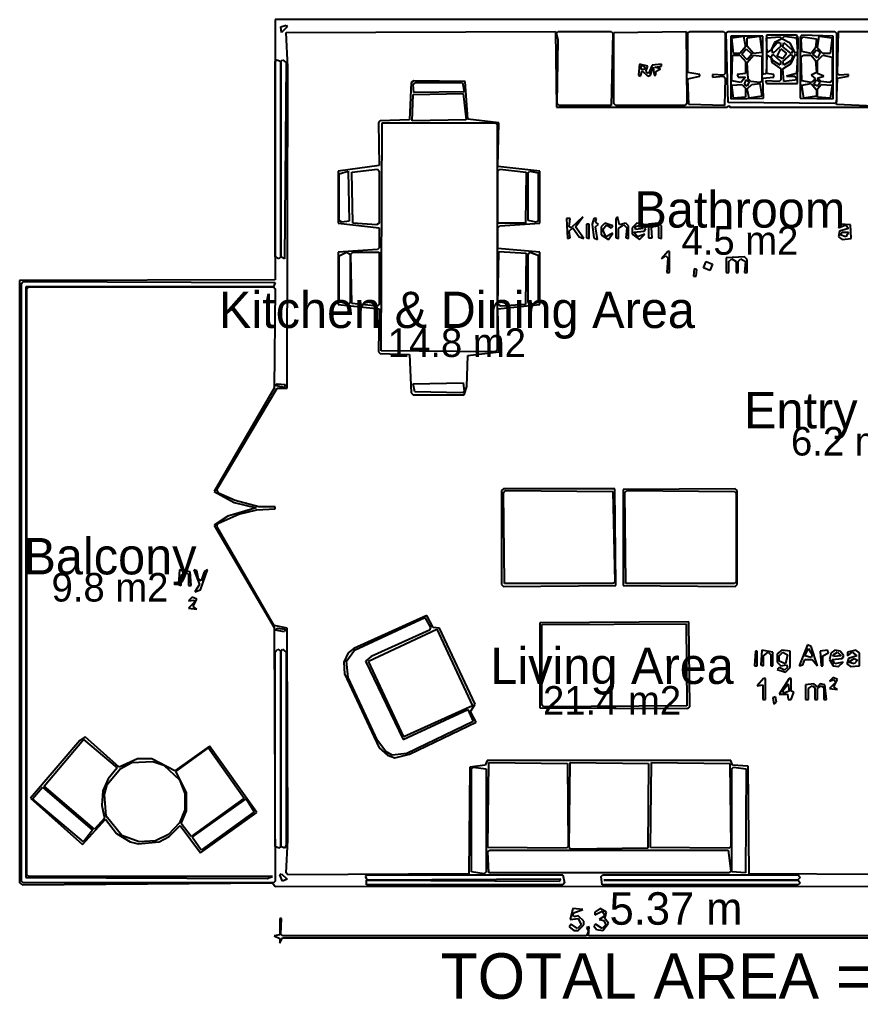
# Model space of a CAD drawing. Extents: x 0 to 11.4, y 0.3 to 7.9.
# Drawn here: x 0.01 to 6.48, y 0.31 to 7.85 of the extents above; entities that cross this region are included whole.
import ezdxf
from ezdxf.enums import TextEntityAlignment as Align

# ---------------------------------------------------------------- set-up
doc = ezdxf.new("R2010")
doc.units = 0
for name, color, linetype in [('A-ANNO', 3, 'Continuous'), ('A-DIMS', 1, 'Continuous'), ('A-FURN', 30, 'Continuous'), ('A-WALL', 7, 'Continuous')]:
    doc.layers.add(name, color=color, linetype=linetype)

msp = doc.modelspace()

# ---------------------------------------------------------------- linework, layer by layer
at = {"layer": 'A-DIMS'}
for p, q in [((4.264175, 1.0116), (4.2431, 0.9273)), ((4.34145, 1.004575), (4.264175, 1.0116)), ((4.264175, 0.976475), (4.34145, 1.004575)), ((4.474925, 1.0116), (4.432775, 0.9835)), ((4.432775, 0.962425), (4.488975, 0.990525)), ((4.432775, 0.9835), (4.432775, 0.962425)), ((4.5241, 0.9835), (4.474925, 1.0116)), ((4.488975, 0.990525), (4.51005, 0.9554)), ((4.51005, 0.934325), (4.5241, 0.9835)), ((2.0232, 0.934325), (2.00915, 0.934325)), ((2.00915, 0.934325), (2.00915, 0.807875)), ((2.016175, 0.8149), (2.0232, 0.934325)), ((4.2431, 0.9273), (4.306325, 0.934325)), ((4.2712, 0.948375), (4.264175, 0.976475)), ((4.306325, 0.9554), (4.2712, 0.948375)), ((4.348475, 0.91325), (4.306325, 0.9554)), ((4.306325, 0.934325), (4.3274, 0.88515)), ((4.348475, 0.88515), (4.348475, 0.91325)), ((4.51005, 0.9554), (4.4679, 0.9273)), ((4.4679, 0.9273), (4.503025, 0.920275)), ((4.503025, 0.920275), (4.517075, 0.88515)), ((4.53815, 0.8992), (4.51005, 0.934325)), ((4.250125, 0.892175), (4.236075, 0.8711)), ((4.236075, 0.8711), (4.2712, 0.843)), ((4.2993, 0.85705), (4.250125, 0.892175)), ((4.2712, 0.843), (4.306325, 0.843)), ((4.3274, 0.88515), (4.2993, 0.85705)), ((4.306325, 0.843), (4.348475, 0.88515)), ((4.390625, 0.8711), (4.36955, 0.864075)), ((4.36955, 0.864075), (4.3836, 0.835975)), ((4.3836, 0.835975), (4.36955, 0.80085)), ((4.3836, 0.80085), (4.390625, 0.8711)), ((4.4398, 0.892175), (4.42575, 0.878125)), ((4.42575, 0.878125), (4.446825, 0.850025)), ((4.488975, 0.85705), (4.4398, 0.892175)), ((4.446825, 0.850025), (4.496, 0.843)), ((4.517075, 0.88515), (4.488975, 0.85705)), ((4.496, 0.843), (4.53815, 0.8992)), ((2.00915, 0.807875), (1.967, 0.80085)), ((1.967, 0.80085), (2.00915, 0.779775)), ((2.00915, 0.74465), (2.030225, 0.7868)), ((2.00915, 0.779775), (2.00915, 0.74465)), ((2.030225, 0.80085), (2.016175, 0.8149)), ((4.36955, 0.80085), (2.030225, 0.80085)), ((2.030225, 0.7868), (7.12335, 0.7868)), ((7.12335, 0.80085), (4.3836, 0.80085))]:
    msp.add_line(p, q, dxfattribs=at)
at = {"layer": 'A-FURN'}
for p, q in [((2.564125, 6.680775), (2.760825, 6.70185)), ((2.57115, 6.287375), (2.564125, 6.680775)), ((2.760825, 6.70185), (2.774875, 6.6878)), ((2.774875, 6.6878), (2.774875, 6.287375)), ((3.688125, 6.6878), (3.702175, 6.70185)), ((3.688125, 6.287375), (3.688125, 6.6878)), ((3.702175, 6.70185), (3.9059, 6.680775)), ((3.9059, 6.680775), (3.898875, 6.287375)), ((3.91995, 6.67375), (3.934, 6.6878)), ((3.91995, 6.30845), (3.91995, 6.67375)), ((3.934, 6.6878), (3.997225, 6.67375)), ((3.997225, 6.67375), (3.997225, 6.30845)), ((4.34145, 6.33655), (4.250125, 6.25225)), ((4.28525, 6.259275), (4.34145, 6.33655)), ((4.6084, 6.33655), (4.59435, 6.3225)), ((4.62245, 6.273325), (4.6084, 6.33655)), ((2.7538, 6.273325), (2.57115, 6.287375)), ((2.774875, 6.287375), (2.7538, 6.273325)), ((3.898875, 6.287375), (3.688125, 6.287375)), ((3.983175, 6.2944), (3.91995, 6.30845)), ((3.997225, 6.30845), (3.983175, 6.2944)), ((4.2431, 6.3225), (4.215, 6.3225)), ((4.215, 6.3225), (4.222025, 6.16795)), ((4.236075, 6.259275), (4.2431, 6.3225)), ((4.36955, 6.28035), (4.36955, 6.174975)), ((4.390625, 6.28035), (4.36955, 6.28035)), ((4.390625, 6.16795), (4.390625, 6.28035)), ((4.42575, 6.3225), (4.4117, 6.28035)), ((4.4117, 6.28035), (4.42575, 6.174975)), ((4.446825, 6.3225), (4.42575, 6.3225)), ((4.4398, 6.2944), (4.446825, 6.3225)), ((4.460875, 6.28035), (4.4398, 6.2944)), ((4.4398, 6.259275), (4.460875, 6.28035)), ((4.51005, 6.287375), (4.48195, 6.259275)), ((4.496, 6.2382), (4.5241, 6.273325)), ((4.573275, 6.2663), (4.51005, 6.287375)), ((4.5241, 6.273325), (4.559225, 6.25225)), ((4.559225, 6.25225), (4.573275, 6.2663)), ((4.59435, 6.3225), (4.59435, 6.174975)), ((4.615425, 6.245225), (4.657575, 6.273325)), ((4.671625, 6.287375), (4.62245, 6.273325)), ((4.657575, 6.273325), (4.67865, 6.25225)), ((4.6927, 6.2663), (4.671625, 6.287375)), ((4.6927, 6.16795), (4.6927, 6.2663)), ((4.755925, 6.287375), (4.7208, 6.25225)), ((4.741875, 6.259275), (4.784025, 6.273325)), ((4.8051, 6.28035), (4.755925, 6.287375)), ((4.784025, 6.273325), (4.8051, 6.245225)), ((4.826175, 6.245225), (4.8051, 6.28035)), ((4.924525, 6.287375), (4.84725, 6.28035)), ((4.84725, 6.28035), (4.84725, 6.174975)), ((4.868325, 6.25225), (4.90345, 6.273325)), ((4.90345, 6.273325), (4.924525, 6.259275)), ((4.9456, 6.2663), (4.924525, 6.287375)), ((4.9456, 6.16795), (4.9456, 6.2663)), ((6.3225, 6.28035), (6.30845, 6.25225)), ((6.30845, 6.25225), (6.36465, 6.273325)), ((6.399775, 6.273325), (6.3225, 6.28035)), ((6.36465, 6.273325), (6.385725, 6.245225)), ((6.4068, 6.16795), (6.399775, 6.273325)), ((4.250125, 6.25225), (4.236075, 6.259275)), ((4.236075, 6.22415), (4.264175, 6.25225)), ((4.2431, 6.174975), (4.236075, 6.22415)), ((4.264175, 6.25225), (4.31335, 6.182)), ((4.348475, 6.16795), (4.28525, 6.259275)), ((4.45385, 6.160925), (4.4398, 6.259275)), ((4.48195, 6.259275), (4.48195, 6.19605)), ((4.48195, 6.19605), (4.53815, 6.160925)), ((4.517075, 6.182), (4.496, 6.2382)), ((4.573275, 6.2101), (4.517075, 6.182)), ((4.53815, 6.160925), (4.573275, 6.2101)), ((4.615425, 6.16795), (4.615425, 6.245225)), ((4.67865, 6.25225), (4.671625, 6.174975)), ((4.7208, 6.25225), (4.7208, 6.203075)), ((4.7208, 6.203075), (4.777, 6.160925)), ((4.73485, 6.217125), (4.812125, 6.22415)), ((4.76295, 6.182), (4.73485, 6.217125)), ((4.7489, 6.2382), (4.741875, 6.259275)), ((4.8051, 6.245225), (4.7489, 6.2382)), ((4.81915, 6.203075), (4.76295, 6.182)), ((4.777, 6.160925), (4.81915, 6.203075)), ((4.812125, 6.22415), (4.826175, 6.245225)), ((4.87535, 6.174975), (4.868325, 6.25225)), ((4.924525, 6.259275), (4.924525, 6.174975)), ((6.315475, 6.22415), (6.30845, 6.182)), ((6.385725, 6.245225), (6.315475, 6.22415)), ((6.3225, 6.19605), (6.33655, 6.217125)), ((6.36465, 6.182), (6.3225, 6.19605)), ((6.33655, 6.217125), (6.385725, 6.217125)), ((6.385725, 6.217125), (6.36465, 6.182)), ((4.222025, 6.16795), (4.2431, 6.174975)), ((4.31335, 6.182), (4.348475, 6.16795)), ((4.36955, 6.174975), (4.390625, 6.16795)), ((4.42575, 6.174975), (4.45385, 6.160925)), ((4.59435, 6.174975), (4.615425, 6.16795)), ((4.671625, 6.174975), (4.6927, 6.16795)), ((4.84725, 6.174975), (4.87535, 6.174975)), ((4.924525, 6.174975), (4.9456, 6.16795)), ((6.30845, 6.182), (6.33655, 6.160925)), ((6.33655, 6.160925), (6.4068, 6.16795)), ((2.5571, 6.048525), (2.57115, 6.062575)), ((2.564125, 5.669175), (2.5571, 6.048525)), ((2.57115, 6.062575), (2.774875, 6.062575)), ((2.774875, 6.062575), (2.774875, 5.66215)), ((3.688125, 5.66215), (3.69515, 6.0696)), ((3.69515, 6.0696), (3.9059, 6.05555)), ((3.9059, 6.05555), (3.898875, 5.66215)), ((3.91995, 6.048525), (3.934, 6.062575)), ((3.91995, 5.6762), (3.91995, 6.048525)), ((3.934, 6.062575), (3.997225, 6.0415)), ((3.997225, 6.0415), (3.997225, 5.6762)), ((4.994775, 6.0696), (4.9456, 6.0134)), ((4.9456, 6.0134), (4.980725, 6.034475)), ((4.980725, 6.034475), (4.994775, 6.020425)), ((5.008825, 6.0696), (4.994775, 6.0696)), ((5.008825, 5.908025), (5.008825, 6.0696)), ((4.994775, 6.020425), (4.98775, 5.908025)), ((5.26875, 5.94315), (5.289825, 5.992325)), ((5.289825, 5.992325), (5.339, 5.97125)), ((5.339, 5.97125), (5.317925, 5.922075)), ((5.584875, 6.02745), (5.444375, 6.020425)), ((5.444375, 6.020425), (5.444375, 5.908025)), ((5.46545, 5.992325), (5.486525, 6.0134)), ((5.46545, 5.908025), (5.46545, 5.992325)), ((5.486525, 6.0134), (5.52165, 5.992325)), ((5.52165, 5.992325), (5.52165, 5.908025)), ((5.5357, 5.992325), (5.556775, 6.0134)), ((5.5357, 5.908025), (5.5357, 5.992325)), ((5.556775, 6.0134), (5.5919, 5.992325)), ((5.60595, 6.006375), (5.584875, 6.02745)), ((5.5919, 5.992325), (5.584875, 5.908025)), ((5.60595, 5.908025), (5.60595, 6.006375)), ((4.98775, 5.908025), (5.008825, 5.908025)), ((5.1985, 5.936125), (5.191475, 5.879925)), ((5.219575, 5.9291), (5.1985, 5.936125)), ((5.21255, 5.879925), (5.219575, 5.9291)), ((5.317925, 5.922075), (5.26875, 5.94315)), ((5.444375, 5.908025), (5.46545, 5.908025)), ((5.52165, 5.908025), (5.5357, 5.908025)), ((5.584875, 5.908025), (5.60595, 5.908025)), ((5.191475, 5.879925), (5.21255, 5.879925)), ((2.760825, 5.6481), (2.564125, 5.669175)), ((2.774875, 5.66215), (2.760825, 5.6481)), ((3.7092, 5.6481), (3.688125, 5.66215)), ((3.898875, 5.66215), (3.7092, 5.6481)), ((3.941025, 5.66215), (3.91995, 5.6762)), ((3.997225, 5.6762), (3.941025, 5.66215)), ((3.0348, 5.050975), (3.421175, 5.058)), ((3.421175, 5.058), (3.4282, 4.994775)), ((3.04885, 4.98775), (3.0348, 5.050975)), ((3.41415, 4.980725), (3.04885, 4.98775)), ((3.4282, 4.994775), (3.41415, 4.980725)), ((5.15635, 3.21745), (4.011275, 3.210425)), ((4.011275, 3.210425), (4.011275, 2.5571)), ((4.025325, 3.196375), (5.135275, 3.2034)), ((4.025325, 2.578175), (4.025325, 3.196375)), ((5.135275, 3.2034), (5.1423, 2.57115)), ((5.163375, 2.564125), (5.15635, 3.21745)), ((2.690575, 2.915375), (3.21745, 3.16125)), ((3.21745, 3.16125), (3.491425, 2.57115)), ((5.669175, 2.99265), (5.66215, 2.88025)), ((5.683225, 2.99265), (5.669175, 2.99265)), ((5.683225, 2.88025), (5.683225, 2.99265)), ((5.71835, 2.999675), (5.711325, 2.887275)), ((5.80265, 2.985625), (5.71835, 2.999675)), ((5.7324, 2.957525), (5.767525, 2.985625)), ((5.7324, 2.88025), (5.7324, 2.957525)), ((5.767525, 2.985625), (5.7886, 2.96455)), ((5.7886, 2.96455), (5.7886, 2.88025)), ((5.80265, 2.88025), (5.80265, 2.985625)), ((5.8729, 2.999675), (5.837775, 2.971575)), ((5.837775, 2.971575), (5.837775, 2.90835)), ((5.851825, 2.957525), (5.879925, 2.985625)), ((5.851825, 2.915375), (5.851825, 2.957525)), ((5.936125, 2.99265), (5.8729, 2.999675)), ((5.879925, 2.985625), (5.91505, 2.96455)), ((5.91505, 2.96455), (5.901, 2.8943)), ((5.936125, 2.8662), (5.936125, 2.99265)), ((2.96455, 2.3323), (2.690575, 2.915375)), ((5.66215, 2.88025), (5.683225, 2.88025)), ((5.711325, 2.887275), (5.7324, 2.88025)), ((5.7886, 2.88025), (5.80265, 2.88025)), ((5.837775, 2.90835), (5.865875, 2.88025)), ((5.851825, 2.8662), (5.837775, 2.85215)), ((5.901, 2.8943), (5.851825, 2.915375)), ((5.893975, 2.845125), (5.851825, 2.8662)), ((5.865875, 2.88025), (5.908025, 2.887275)), ((5.91505, 2.8662), (5.893975, 2.845125)), ((5.901, 2.831075), (5.936125, 2.8662)), ((5.908025, 2.887275), (5.91505, 2.8662)), ((5.837775, 2.85215), (5.901, 2.831075)), ((5.7324, 2.7819), (5.683225, 2.7257)), ((5.683225, 2.7257), (5.725375, 2.732725)), ((5.725375, 2.732725), (5.725375, 2.620325)), ((5.74645, 2.7819), (5.7324, 2.7819)), ((5.74645, 2.620325), (5.74645, 2.7819)), ((5.9291, 2.7819), (5.851825, 2.662475)), ((5.879925, 2.690575), (5.922075, 2.73975)), ((5.922075, 2.73975), (5.9291, 2.68355)), ((5.94315, 2.7819), (5.9291, 2.7819)), ((5.94315, 2.68355), (5.94315, 2.7819)), ((5.823725, 2.6414), (5.80265, 2.634375)), ((5.83075, 2.59925), (5.823725, 2.6414)), ((5.851825, 2.662475), (5.91505, 2.662475)), ((5.88695, 2.6695), (5.879925, 2.690575)), ((5.9291, 2.68355), (5.88695, 2.6695)), ((5.91505, 2.662475), (5.922075, 2.620325)), ((5.964225, 2.676525), (5.94315, 2.68355)), ((5.94315, 2.620325), (5.964225, 2.676525)), ((3.491425, 2.57115), (2.96455, 2.3323)), ((4.039375, 2.564125), (4.025325, 2.578175)), ((5.1423, 2.57115), (4.039375, 2.564125)), ((5.725375, 2.620325), (5.74645, 2.620325)), ((5.80265, 2.634375), (5.809675, 2.5852)), ((5.809675, 2.5852), (5.83075, 2.59925)), ((5.922075, 2.620325), (5.94315, 2.620325)), ((4.011275, 2.5571), (5.149325, 2.550075)), ((5.149325, 2.550075), (5.163375, 2.564125)), ((0.779775, 2.086425), (0.8711, 2.1356)), ((0.8711, 2.1356), (1.032675, 2.142625)), ((1.032675, 2.142625), (1.116975, 2.114525)), ((1.116975, 2.114525), (1.2364, 2.002125)), ((3.61085, 1.482275), (3.617875, 2.1356)), ((3.617875, 2.1356), (4.222025, 2.128575)), ((4.222025, 2.128575), (4.22905, 1.4893)), ((4.236075, 1.482275), (4.2431, 2.1356)), ((4.2431, 2.1356), (4.84725, 2.128575)), ((4.84725, 2.128575), (4.840225, 1.47525)), ((4.8613, 1.482275), (4.868325, 2.1356)), ((4.868325, 2.1356), (5.472475, 2.128575)), ((5.472475, 2.128575), (5.4795, 1.4893)), ((0.681425, 1.967), (0.779775, 2.086425)), ((5.486525, 2.086425), (5.500575, 2.100475)), ((5.486525, 1.2926), (5.486525, 2.086425)), ((5.500575, 2.100475), (5.598925, 2.086425)), ((5.598925, 2.086425), (5.5919, 1.285575)), ((0.66035, 1.889725), (0.681425, 1.967)), ((1.2364, 2.002125), (1.27855, 1.89675)), ((0.6744, 1.721125), (0.66035, 1.889725)), ((1.27855, 1.89675), (1.27855, 1.7703)), ((1.27855, 1.7703), (1.2364, 1.67195)), ((0.793825, 1.5736), (0.6744, 1.721125)), ((1.2364, 1.67195), (1.1521, 1.580625)), ((0.9273, 1.524425), (0.793825, 1.5736)), ((1.05375, 1.53145), (0.9273, 1.524425)), ((1.1521, 1.580625), (1.05375, 1.53145)), ((4.215, 1.47525), (3.61085, 1.482275)), ((3.61085, 1.44715), (3.6249, 1.4612)), ((3.617875, 1.285575), (3.61085, 1.44715)), ((3.6249, 1.4612), (5.458425, 1.4612)), ((4.22905, 1.4893), (4.215, 1.47525)), ((4.250125, 1.468225), (4.236075, 1.482275)), ((4.840225, 1.47525), (4.250125, 1.468225)), ((5.46545, 1.47525), (4.8613, 1.482275)), ((5.458425, 1.4612), (5.4795, 1.299625)), ((5.4795, 1.4893), (5.46545, 1.47525)), ((5.46545, 1.285575), (3.617875, 1.285575)), ((5.4795, 1.299625), (5.46545, 1.285575)), ((5.5919, 1.285575), (5.486525, 1.2926))]:
    msp.add_line(p, q, dxfattribs=at)
at = {"layer": 'A-WALL'}
for p, q in [((9.041175, 7.85395), (1.974025, 7.85395)), ((1.974025, 7.85395), (1.974025, 5.851825)), ((2.016175, 7.79775), (2.058325, 7.8118)), ((2.0232, 7.7556), (2.016175, 7.79775)), ((2.06535, 7.79775), (2.0232, 7.7556)), ((2.058325, 7.8118), (2.06535, 7.79775)), ((2.058325, 7.7556), (4.1307, 7.762625)), ((2.072375, 7.48865), (2.058325, 7.7556)), ((4.1307, 7.762625), (4.137725, 7.17955)), ((4.137725, 7.748575), (4.151775, 7.762625)), ((4.151775, 7.6994), (4.137725, 7.748575)), ((4.14475, 7.20765), (4.151775, 7.6994)), ((4.151775, 7.762625), (4.559225, 7.762625)), ((4.559225, 7.762625), (4.573275, 7.748575)), ((4.573275, 7.748575), (4.559225, 7.1936)), ((4.5803, 7.7556), (5.135275, 7.762625)), ((4.5803, 7.20765), (4.5803, 7.7556)), ((5.135275, 7.762625), (5.1423, 7.20765)), ((5.149325, 7.748575), (5.163375, 7.762625)), ((5.149325, 7.4465), (5.149325, 7.748575)), ((5.163375, 7.762625), (5.4233, 7.762625)), ((5.4233, 7.762625), (5.43735, 7.748575)), ((5.43735, 7.748575), (5.43735, 7.439475)), ((5.444375, 7.748575), (5.458425, 7.762625)), ((5.458425, 7.214675), (5.444375, 7.748575)), ((5.458425, 7.762625), (6.28035, 7.762625)), ((5.4795, 7.7275), (5.4795, 7.242775)), ((5.725375, 7.7275), (5.4795, 7.7275)), ((5.486525, 7.71345), (5.57785, 7.7275)), ((5.500575, 7.594025), (5.486525, 7.71345)), ((5.57785, 7.7275), (5.5919, 7.6432)), ((5.60595, 7.71345), (5.7043, 7.7275)), ((5.60595, 7.650225), (5.60595, 7.71345)), ((5.7043, 7.7275), (5.71835, 7.60105)), ((5.725375, 7.439475), (5.725375, 7.7275)), ((5.9853, 7.734525), (5.753475, 7.734525)), ((5.753475, 7.734525), (5.753475, 7.4465)), ((5.753475, 7.71345), (5.85885, 7.720475)), ((5.7605, 7.60105), (5.753475, 7.71345)), ((5.8729, 7.706425), (5.8167, 7.678325)), ((5.85885, 7.720475), (5.8729, 7.706425)), ((5.8729, 7.706425), (5.893975, 7.7275)), ((5.936125, 7.6713), (5.8729, 7.706425)), ((5.893975, 7.7275), (5.9853, 7.71345)), ((5.99935, 7.71345), (5.9853, 7.734525)), ((5.9853, 7.71345), (5.992325, 7.608075)), ((5.992325, 7.3622), (5.99935, 7.71345)), ((6.02745, 7.734525), (6.0134, 7.720475)), ((6.0134, 7.720475), (6.0134, 7.2498)), ((6.020425, 7.706425), (6.034475, 7.720475)), ((6.02745, 7.608075), (6.020425, 7.706425)), ((6.2663, 7.7275), (6.02745, 7.734525)), ((6.034475, 7.720475), (6.13985, 7.706425)), ((6.13985, 7.706425), (6.132825, 7.636175)), ((6.146875, 7.636175), (6.160925, 7.7275)), ((6.160925, 7.7275), (6.259275, 7.71345)), ((6.259275, 7.71345), (6.245225, 7.594025)), ((6.2663, 7.242775), (6.2663, 7.7275)), ((6.28035, 7.762625), (6.2944, 7.748575)), ((6.2944, 7.748575), (6.2944, 7.2217)), ((6.301425, 7.439475), (6.30845, 7.762625)), ((6.30845, 7.762625), (7.1374, 7.762625)), ((5.5919, 7.6432), (5.54975, 7.594025)), ((5.5638, 7.587), (5.598925, 7.62915)), ((5.598925, 7.62915), (5.641075, 7.587)), ((5.655125, 7.594025), (5.60595, 7.650225)), ((5.8167, 7.678325), (5.7886, 7.6151)), ((5.795625, 7.62915), (5.837775, 7.678325)), ((5.80265, 7.594025), (5.795625, 7.62915)), ((5.865875, 7.650225), (5.80265, 7.594025)), ((5.837775, 7.678325), (5.85885, 7.678325)), ((5.837775, 7.57295), (5.865875, 7.62915)), ((5.85885, 7.678325), (5.865875, 7.650225)), ((5.865875, 7.62915), (5.908025, 7.594025)), ((5.879925, 7.6432), (5.88695, 7.678325)), ((5.94315, 7.594025), (5.879925, 7.6432)), ((5.88695, 7.678325), (5.9572, 7.6151)), ((5.978275, 7.594025), (5.936125, 7.6713)), ((6.132825, 7.636175), (6.0977, 7.594025)), ((6.11175, 7.587), (6.13985, 7.622125)), ((6.13985, 7.622125), (6.16795, 7.60105)), ((6.189025, 7.594025), (6.146875, 7.636175)), ((1.974025, 7.5308), (1.988075, 7.54485)), ((1.988075, 7.54485), (2.016175, 7.5308)), ((2.016175, 7.5308), (2.030225, 7.54485)), ((2.030225, 7.54485), (2.058325, 7.523775)), ((5.486525, 7.383275), (5.49355, 7.579975)), ((5.49355, 7.579975), (5.54975, 7.579975)), ((5.54975, 7.594025), (5.500575, 7.594025)), ((5.54975, 7.579975), (5.5919, 7.5308)), ((5.60595, 7.54485), (5.5638, 7.587)), ((5.641075, 7.587), (5.60595, 7.54485)), ((5.60595, 7.523775), (5.655125, 7.579975)), ((5.71835, 7.60105), (5.655125, 7.594025)), ((5.655125, 7.579975), (5.71835, 7.57295)), ((5.71835, 7.57295), (5.71835, 7.383275)), ((5.753475, 7.439475), (5.7605, 7.579975)), ((5.7886, 7.6151), (5.7605, 7.60105)), ((5.7605, 7.579975), (5.7886, 7.565925)), ((5.7886, 7.565925), (5.80265, 7.587)), ((5.7886, 7.565925), (5.795625, 7.523775)), ((5.80265, 7.537825), (5.7886, 7.565925)), ((5.80265, 7.587), (5.865875, 7.5308)), ((5.879925, 7.551875), (5.837775, 7.57295)), ((5.908025, 7.594025), (5.879925, 7.551875)), ((5.879925, 7.5308), (5.94315, 7.587)), ((5.9572, 7.6151), (5.94315, 7.594025)), ((5.94315, 7.51675), (5.978275, 7.587)), ((5.94315, 7.587), (5.9572, 7.57295)), ((5.9572, 7.57295), (5.94315, 7.537825)), ((5.992325, 7.608075), (5.978275, 7.594025)), ((5.978275, 7.587), (5.992325, 7.57295)), ((5.992325, 7.57295), (5.9853, 7.439475)), ((6.020425, 7.565925), (6.0415, 7.579975)), ((6.02745, 7.383275), (6.020425, 7.565925)), ((6.0977, 7.594025), (6.02745, 7.608075)), ((6.0415, 7.579975), (6.0977, 7.579975)), ((6.0977, 7.579975), (6.132825, 7.537825)), ((6.146875, 7.5589), (6.11175, 7.587)), ((6.16795, 7.60105), (6.146875, 7.5589)), ((6.146875, 7.537825), (6.189025, 7.579975)), ((6.245225, 7.594025), (6.189025, 7.594025)), ((6.189025, 7.579975), (6.259275, 7.565925)), ((6.259275, 7.565925), (6.259275, 7.383275)), ((1.974025, 6.02745), (1.974025, 7.5308)), ((2.016175, 6.02745), (2.016175, 7.5308)), ((2.016175, 7.5308), (2.016175, 6.02745)), ((2.058325, 7.523775), (2.044275, 6.0134)), ((2.06535, 5.01585), (2.072375, 7.48865)), ((4.777, 7.509725), (4.769975, 7.425425)), ((4.840225, 7.495675), (4.777, 7.509725)), ((4.784025, 7.48865), (4.8051, 7.5027)), ((4.798075, 7.467575), (4.784025, 7.48865)), ((4.826175, 7.4746), (4.798075, 7.467575)), ((4.8051, 7.5027), (4.826175, 7.4746)), ((4.826175, 7.453525), (4.840225, 7.495675)), ((4.87535, 7.5027), (4.84725, 7.439475)), ((4.8613, 7.425425), (4.882375, 7.48865)), ((4.9456, 7.509725), (4.87535, 7.5027)), ((4.882375, 7.48865), (4.8894, 7.425425)), ((4.896425, 7.48865), (4.9456, 7.495675)), ((4.938575, 7.4746), (4.896425, 7.48865)), ((4.90345, 7.453525), (4.938575, 7.4746)), ((4.9456, 7.495675), (4.9456, 7.509725)), ((5.5919, 7.5308), (5.5919, 7.439475)), ((5.612975, 7.397325), (5.60595, 7.523775)), ((5.795625, 7.523775), (5.865875, 7.4746)), ((5.85885, 7.5027), (5.80265, 7.537825)), ((5.865875, 7.5308), (5.85885, 7.5027)), ((5.865875, 7.4746), (5.865875, 7.3903)), ((5.88695, 7.5027), (5.879925, 7.5308)), ((5.879925, 7.4746), (5.94315, 7.51675)), ((5.88695, 7.37625), (5.879925, 7.4746)), ((5.94315, 7.537825), (5.88695, 7.5027)), ((6.132825, 7.537825), (6.13985, 7.4465)), ((6.146875, 7.439475), (6.146875, 7.537825)), ((4.769975, 7.425425), (4.784025, 7.4184)), ((4.784025, 7.4184), (4.798075, 7.46055)), ((4.798075, 7.46055), (4.840225, 7.4184)), ((4.84725, 7.439475), (4.826175, 7.453525)), ((4.840225, 7.4184), (4.8613, 7.425425)), ((4.8894, 7.425425), (4.90345, 7.425425)), ((4.90345, 7.425425), (4.90345, 7.453525)), ((5.24065, 7.43245), (5.149325, 7.4465)), ((5.149325, 7.397325), (5.24065, 7.4184)), ((5.15635, 7.200625), (5.149325, 7.397325)), ((5.24065, 7.4184), (5.24065, 7.43245)), ((5.4233, 7.425425), (5.339, 7.43245)), ((5.339, 7.43245), (5.339, 7.411375)), ((5.339, 7.411375), (5.4233, 7.4184)), ((5.43735, 7.439475), (5.4233, 7.425425)), ((5.4233, 7.4184), (5.43735, 7.40435)), ((5.43735, 7.40435), (5.430325, 7.1936)), ((5.5919, 7.439475), (5.528675, 7.43245)), ((5.528675, 7.43245), (5.5357, 7.411375)), ((5.5357, 7.411375), (5.5919, 7.411375)), ((5.5919, 7.411375), (5.556775, 7.369225)), ((5.63405, 7.37625), (5.612975, 7.397325)), ((5.739425, 7.43245), (5.725375, 7.439475)), ((5.725375, 7.40435), (5.809675, 7.411375)), ((5.7324, 7.2498), (5.725375, 7.40435)), ((5.753475, 7.4465), (5.739425, 7.43245)), ((5.809675, 7.43245), (5.753475, 7.439475)), ((5.809675, 7.411375), (5.809675, 7.43245)), ((5.9853, 7.439475), (5.908025, 7.4184)), ((5.908025, 7.4184), (5.97125, 7.4184)), ((5.97125, 7.4184), (5.992325, 7.3903)), ((6.13985, 7.4465), (6.0977, 7.425425)), ((6.0977, 7.425425), (6.132825, 7.397325)), ((6.132825, 7.397325), (6.0977, 7.369225)), ((6.19605, 7.4184), (6.146875, 7.439475)), ((6.146875, 7.40435), (6.19605, 7.4184)), ((6.174975, 7.37625), (6.146875, 7.40435)), ((6.2944, 7.200625), (6.301425, 7.40435)), ((6.315475, 7.425425), (6.301425, 7.439475)), ((6.301425, 7.40435), (6.385725, 7.4184)), ((6.385725, 7.43245), (6.315475, 7.425425)), ((6.385725, 7.4184), (6.385725, 7.43245)), ((3.02075, 7.369225), (3.0067, 7.0812)), ((3.041825, 7.383275), (3.02075, 7.369225)), ((3.0348, 7.355175), (3.055875, 7.369225)), ((3.041825, 7.29195), (3.0348, 7.355175)), ((3.435225, 7.37625), (3.041825, 7.383275)), ((3.055875, 7.369225), (3.41415, 7.369225)), ((3.41415, 7.369225), (3.4282, 7.298975)), ((3.4563, 7.088225), (3.435225, 7.37625)), ((5.556775, 7.369225), (5.486525, 7.383275)), ((5.486525, 7.34815), (5.5638, 7.355175)), ((5.500575, 7.2498), (5.486525, 7.34815)), ((5.5638, 7.355175), (5.5919, 7.327075)), ((5.584875, 7.355175), (5.598925, 7.3903)), ((5.60595, 7.341125), (5.584875, 7.355175)), ((5.5919, 7.327075), (5.5919, 7.256825)), ((5.598925, 7.3903), (5.62, 7.37625)), ((5.62, 7.37625), (5.60595, 7.341125)), ((5.60595, 7.32005), (5.641075, 7.355175)), ((5.62, 7.2498), (5.60595, 7.32005)), ((5.7043, 7.369225), (5.63405, 7.37625)), ((5.641075, 7.355175), (5.7043, 7.3622)), ((5.71835, 7.383275), (5.7043, 7.369225)), ((5.7043, 7.3622), (5.71835, 7.26385)), ((5.851825, 7.37625), (5.74645, 7.383275)), ((5.74645, 7.383275), (5.753475, 7.3622)), ((5.753475, 7.3622), (5.992325, 7.3622)), ((5.865875, 7.3903), (5.851825, 7.37625)), ((5.992325, 7.3903), (5.88695, 7.37625)), ((6.0977, 7.369225), (6.02745, 7.383275)), ((6.02745, 7.34815), (6.0977, 7.3622)), ((6.0415, 7.2498), (6.02745, 7.34815)), ((6.0977, 7.3622), (6.13985, 7.313025)), ((6.118775, 7.355175), (6.13985, 7.3903)), ((6.146875, 7.341125), (6.118775, 7.355175)), ((6.13985, 7.3903), (6.16795, 7.369225)), ((6.16795, 7.369225), (6.146875, 7.341125)), ((6.146875, 7.32005), (6.174975, 7.355175)), ((6.146875, 7.256825), (6.146875, 7.32005)), ((6.2382, 7.369225), (6.174975, 7.37625)), ((6.174975, 7.355175), (6.259275, 7.34815)), ((6.259275, 7.383275), (6.2382, 7.369225)), ((6.259275, 7.34815), (6.245225, 7.2498)), ((3.027775, 7.074175), (3.0348, 7.2779)), ((3.0348, 7.2779), (3.421175, 7.284925)), ((3.4282, 7.298975), (3.041825, 7.29195)), ((3.421175, 7.284925), (3.44225, 7.0812)), ((5.4795, 7.242775), (5.7324, 7.2498)), ((5.5919, 7.256825), (5.500575, 7.2498)), ((5.71835, 7.26385), (5.62, 7.2498)), ((6.0134, 7.2498), (6.2663, 7.242775)), ((6.13985, 7.26385), (6.0415, 7.2498)), ((6.13985, 7.313025), (6.13985, 7.26385)), ((6.245225, 7.2498), (6.146875, 7.256825)), ((4.137725, 7.17955), (5.4514, 7.17955)), ((4.1588, 7.1936), (4.14475, 7.20765)), ((4.559225, 7.1936), (4.1588, 7.1936)), ((4.59435, 7.1936), (4.5803, 7.20765)), ((5.12825, 7.1936), (4.59435, 7.1936)), ((5.1423, 7.20765), (5.12825, 7.1936)), ((5.430325, 7.1936), (5.15635, 7.200625)), ((5.4514, 7.17955), (5.46545, 7.1936)), ((6.28035, 7.20765), (5.458425, 7.214675)), ((5.46545, 7.1936), (5.472475, 7.17955)), ((5.472475, 7.17955), (6.554325, 7.17955)), ((6.2944, 7.2217), (6.28035, 7.20765)), ((6.582425, 7.186575), (6.2944, 7.200625)), ((2.7819, 7.074175), (2.76785, 7.060125)), ((2.76785, 7.060125), (2.774875, 6.72995)), ((3.0067, 7.0812), (2.7819, 7.074175)), ((2.788925, 5.303875), (2.79595, 7.060125)), ((2.79595, 7.060125), (3.66705, 7.060125)), ((3.44225, 7.0812), (3.027775, 7.074175)), ((3.69515, 7.060125), (3.4563, 7.088225)), ((3.66705, 7.060125), (3.6811, 7.046075)), ((3.6811, 7.046075), (3.6811, 5.3109)), ((3.688125, 6.722925), (3.69515, 7.060125)), ((2.774875, 6.72995), (2.45875, 6.6878)), ((4.011275, 6.6878), (3.688125, 6.722925)), ((2.45875, 6.6878), (2.45875, 6.287375)), ((2.465775, 6.666725), (2.536025, 6.6878)), ((2.465775, 6.30845), (2.465775, 6.666725)), ((2.536025, 6.6878), (2.54305, 6.301425)), ((4.011275, 6.287375), (4.011275, 6.6878)), ((2.45875, 6.287375), (2.774875, 6.25225)), ((2.48685, 6.2944), (2.465775, 6.30845)), ((2.54305, 6.301425), (2.48685, 6.2944)), ((3.688125, 6.25225), (3.702175, 6.2663)), ((3.702175, 6.2663), (4.011275, 6.287375)), ((2.774875, 6.25225), (2.774875, 6.0977)), ((3.688125, 6.090675), (3.688125, 6.25225)), ((2.760825, 6.08365), (2.45875, 6.062575)), ((2.45875, 6.062575), (2.45875, 5.66215)), ((2.465775, 6.034475), (2.521975, 6.062575)), ((2.465775, 5.683225), (2.465775, 6.034475)), ((2.521975, 6.062575), (2.550075, 6.048525)), ((2.550075, 6.048525), (2.550075, 5.6762)), ((2.774875, 6.0977), (2.760825, 6.08365)), ((4.011275, 6.062575), (3.688125, 6.090675)), ((4.011275, 5.66215), (4.011275, 6.062575)), ((2.002125, 6.0134), (1.974025, 6.02745)), ((2.016175, 6.02745), (2.002125, 6.0134)), ((2.044275, 6.0134), (2.016175, 6.02745)), ((1.974025, 5.851825), (0.007025, 5.8448)), ((0.007025, 5.8448), (0.007025, 1.2083)), ((0.021075, 5.823725), (0.035125, 5.837775)), ((0.021075, 1.22235), (0.021075, 5.823725)), ((0.035125, 5.837775), (1.974025, 5.83075)), ((1.974025, 5.83075), (1.959975, 5.795625)), ((1.959975, 5.795625), (0.0562, 5.795625)), ((0.0562, 5.795625), (0.0562, 1.25045)), ((0.063225, 5.781575), (0.077275, 5.795625)), ((0.063225, 1.271525), (0.063225, 5.781575)), ((0.077275, 5.795625), (1.959975, 5.795625)), ((1.959975, 5.795625), (1.974025, 5.781575)), ((1.974025, 5.781575), (1.967, 5.01585)), ((2.45875, 5.66215), (2.774875, 5.627025)), ((2.536025, 5.66215), (2.465775, 5.683225)), ((2.550075, 5.6762), (2.536025, 5.66215)), ((3.688125, 5.627025), (4.011275, 5.66215)), ((2.774875, 5.627025), (2.76785, 5.29685)), ((3.69515, 5.29685), (3.688125, 5.627025)), ((2.76785, 5.29685), (2.7819, 5.2828)), ((2.7819, 5.2828), (3.0067, 5.275775)), ((3.66705, 5.29685), (2.788925, 5.303875)), ((3.4563, 5.26875), (3.69515, 5.29685)), ((3.6811, 5.3109), (3.66705, 5.29685)), ((3.0067, 5.275775), (3.02075, 4.980725)), ((3.449275, 5.0299), (3.4563, 5.26875)), ((1.967, 5.01585), (1.50335, 4.222025)), ((1.524425, 4.236075), (1.988075, 5.01585)), ((1.974025, 5.036925), (1.988075, 5.050975)), ((2.044275, 5.022875), (1.974025, 5.036925)), ((1.988075, 5.050975), (2.0513, 5.04395)), ((1.988075, 5.01585), (2.06535, 5.01585)), ((2.0513, 5.04395), (2.044275, 5.022875)), ((3.02075, 4.980725), (3.0348, 4.966675)), ((3.4282, 4.966675), (3.449275, 5.0299)), ((3.0348, 4.966675), (3.4282, 4.966675)), ((1.538475, 4.207975), (1.524425, 4.236075)), ((3.730275, 4.2431), (3.716225, 4.22905)), ((3.716225, 4.22905), (3.716225, 3.505475)), ((4.587325, 4.2431), (3.730275, 4.2431)), ((3.730275, 4.215), (3.744325, 4.22905)), ((3.744325, 4.22905), (4.573275, 4.222025)), ((4.59435, 3.49845), (4.587325, 4.2431)), ((5.514625, 4.2431), (4.65055, 4.236075)), ((4.65055, 4.236075), (4.65055, 3.49845)), ((4.6646, 4.215), (4.67865, 4.22905)), ((4.67865, 4.22905), (5.5076, 4.222025)), ((5.528675, 4.22905), (5.514625, 4.2431)), ((5.528675, 3.505475), (5.528675, 4.22905)), ((1.50335, 4.222025), (1.6579, 4.137725)), ((1.664925, 4.151775), (1.538475, 4.207975)), ((1.847575, 4.1026), (1.664925, 4.151775)), ((3.7373, 3.5125), (3.730275, 4.215)), ((4.573275, 4.222025), (4.587325, 3.52655)), ((4.671625, 3.5125), (4.6646, 4.215)), ((5.5076, 4.222025), (5.52165, 4.207975)), ((5.52165, 4.207975), (5.52165, 3.52655)), ((1.8265, 4.095575), (1.608725, 4.03235)), ((1.6579, 4.137725), (1.8265, 4.095575)), ((1.693025, 4.0464), (1.833525, 4.081525)), ((1.833525, 4.081525), (1.974025, 4.08855)), ((1.974025, 4.1026), (1.847575, 4.1026)), ((1.974025, 4.08855), (1.974025, 4.1026)), ((1.608725, 4.03235), (1.50335, 3.9621)), ((1.53145, 3.97615), (1.693025, 4.0464)), ((1.50335, 3.9621), (1.967, 3.1753)), ((1.524425, 3.955075), (1.53145, 3.97615)), ((1.967, 3.18935), (1.524425, 3.955075)), ((1.2364, 3.617875), (1.229375, 3.505475)), ((1.3207, 3.603825), (1.2364, 3.617875)), ((1.25045, 3.575725), (1.285575, 3.603825)), ((1.25045, 3.49845), (1.25045, 3.575725)), ((1.285575, 3.603825), (1.30665, 3.58275)), ((1.30665, 3.58275), (1.30665, 3.49845)), ((1.327725, 3.49845), (1.3207, 3.603825)), ((1.369875, 3.61085), (1.3488, 3.617875)), ((1.3488, 3.617875), (1.39095, 3.505475)), ((1.383925, 3.547625), (1.369875, 3.61085)), ((1.405, 3.533575), (1.383925, 3.547625)), ((1.397975, 3.463325), (1.454175, 3.617875)), ((1.426075, 3.603825), (1.405, 3.533575)), ((1.454175, 3.617875), (1.426075, 3.603825)), ((1.229375, 3.505475), (1.25045, 3.49845)), ((1.30665, 3.49845), (1.327725, 3.49845)), ((1.39095, 3.505475), (1.355825, 3.449275)), ((3.716225, 3.505475), (3.730275, 3.491425)), ((3.730275, 3.491425), (4.59435, 3.49845)), ((4.573275, 3.5125), (3.7373, 3.5125)), ((4.587325, 3.52655), (4.573275, 3.5125)), ((4.65055, 3.49845), (5.514625, 3.491425)), ((5.5076, 3.5125), (4.671625, 3.5125)), ((5.52165, 3.52655), (5.5076, 3.5125)), ((5.514625, 3.491425), (5.528675, 3.505475)), ((1.33475, 3.407125), (1.30665, 3.379025)), ((1.369875, 3.393075), (1.33475, 3.407125)), ((1.355825, 3.449275), (1.397975, 3.463325)), ((1.30665, 3.379025), (1.3488, 3.38605)), ((1.355825, 3.372), (1.30665, 3.322825)), ((1.30665, 3.322825), (1.369875, 3.3158)), ((1.341775, 3.336875), (1.369875, 3.393075)), ((1.369875, 3.3158), (1.341775, 3.336875)), ((1.3488, 3.38605), (1.355825, 3.372)), ((3.140175, 3.266625), (2.578175, 3.013725)), ((2.5852, 2.999675), (3.126125, 3.252575)), ((3.126125, 3.252575), (3.168275, 3.1753)), ((3.18935, 3.1753), (3.140175, 3.266625)), ((2.06535, 3.168275), (1.967, 3.18935)), ((1.967, 3.1753), (1.974025, 1.22235)), ((1.974025, 3.154225), (1.988075, 3.168275)), ((1.988075, 3.168275), (2.0513, 3.16125)), ((2.072375, 1.538475), (2.06535, 3.168275)), ((3.168275, 3.1753), (3.16125, 3.154225)), ((3.238525, 3.168275), (3.18935, 3.1753)), ((3.5125, 2.5852), (3.238525, 3.168275)), ((2.044275, 3.140175), (1.974025, 3.154225)), ((2.0513, 3.16125), (2.044275, 3.140175)), ((3.16125, 3.154225), (2.71165, 2.9505)), ((6.0696, 3.041825), (6.006375, 2.88025)), ((6.0977, 3.027775), (6.0696, 3.041825)), ((6.146875, 2.88025), (6.0977, 3.027775)), ((1.974025, 2.985625), (1.9951, 3.0067)), ((1.974025, 1.4893), (1.974025, 2.985625)), ((1.9951, 3.0067), (2.016175, 2.99265)), ((2.016175, 2.99265), (2.030225, 3.0067)), ((2.016175, 1.4893), (2.016175, 2.99265)), ((2.016175, 2.99265), (2.016175, 1.4893)), ((2.030225, 3.0067), (2.058325, 2.985625)), ((2.058325, 2.985625), (2.058325, 1.496325)), ((2.536025, 2.9786), (2.5009, 2.90835)), ((2.521975, 2.915375), (2.5852, 2.999675)), ((2.578175, 3.013725), (2.536025, 2.9786)), ((2.71165, 2.9505), (2.6695, 2.915375)), ((6.048525, 2.957525), (6.076625, 3.013725)), ((6.0977, 2.943475), (6.048525, 2.957525)), ((6.076625, 3.013725), (6.104725, 2.96455)), ((6.104725, 2.96455), (6.0977, 2.943475)), ((6.22415, 2.999675), (6.16795, 2.99265)), ((6.16795, 2.99265), (6.174975, 2.88025)), ((6.189025, 2.957525), (6.231175, 2.9786)), ((6.189025, 2.88025), (6.189025, 2.957525)), ((6.231175, 2.9786), (6.22415, 2.999675)), ((6.25225, 2.9786), (6.2382, 2.929425)), ((6.28035, 2.999675), (6.25225, 2.9786)), ((6.2663, 2.96455), (6.301425, 2.985625)), ((6.273325, 2.9505), (6.2663, 2.96455)), ((6.329525, 2.957525), (6.273325, 2.9505)), ((6.3225, 2.99265), (6.28035, 2.999675)), ((6.301425, 2.985625), (6.329525, 2.957525)), ((6.3506, 2.957525), (6.3225, 2.99265)), ((6.33655, 2.93645), (6.3506, 2.957525)), ((6.441925, 2.999675), (6.3787, 2.985625)), ((6.3787, 2.985625), (6.3787, 2.957525)), ((6.3787, 2.957525), (6.413825, 2.985625)), ((6.44895, 2.957525), (6.385725, 2.93645)), ((6.413825, 2.985625), (6.44895, 2.957525)), ((6.470025, 2.9786), (6.441925, 2.999675)), ((6.470025, 2.88025), (6.470025, 2.9786)), ((2.5009, 2.90835), (2.507925, 2.817025)), ((2.536025, 2.788925), (2.521975, 2.915375)), ((2.6695, 2.915375), (2.957525, 2.311225)), ((6.006375, 2.88025), (6.034475, 2.887275)), ((6.034475, 2.887275), (6.048525, 2.929425)), ((6.048525, 2.929425), (6.104725, 2.929425)), ((6.104725, 2.929425), (6.146875, 2.88025)), ((6.174975, 2.88025), (6.189025, 2.88025)), ((6.2382, 2.929425), (6.2663, 2.88025)), ((6.259275, 2.929425), (6.33655, 2.93645)), ((6.28035, 2.8943), (6.259275, 2.929425)), ((6.2663, 2.88025), (6.30845, 2.873225)), ((6.343575, 2.90835), (6.28035, 2.8943)), ((6.30845, 2.873225), (6.343575, 2.90835)), ((6.385725, 2.93645), (6.371675, 2.8943)), ((6.371675, 2.8943), (6.399775, 2.873225)), ((6.385725, 2.90835), (6.427875, 2.93645)), ((6.427875, 2.8943), (6.385725, 2.90835)), ((6.399775, 2.873225), (6.470025, 2.88025)), ((6.427875, 2.93645), (6.455975, 2.9224)), ((6.455975, 2.9224), (6.427875, 2.8943)), ((2.507925, 2.817025), (2.774875, 2.248)), ((2.760825, 2.3042), (2.536025, 2.788925)), ((6.118775, 2.73975), (6.05555, 2.732725)), ((6.05555, 2.732725), (6.05555, 2.620325)), ((6.076625, 2.704625), (6.104725, 2.7257)), ((6.104725, 2.7257), (6.1258, 2.71165)), ((6.146875, 2.718675), (6.118775, 2.73975)), ((6.16795, 2.73975), (6.146875, 2.718675)), ((6.146875, 2.704625), (6.174975, 2.7257)), ((6.203075, 2.732725), (6.16795, 2.73975)), ((6.174975, 2.7257), (6.19605, 2.71165)), ((6.217125, 2.620325), (6.203075, 2.732725)), ((6.2663, 2.788925), (6.2382, 2.760825)), ((6.2382, 2.760825), (6.273325, 2.774875)), ((6.287375, 2.7538), (6.2382, 2.704625)), ((6.301425, 2.774875), (6.2663, 2.788925)), ((6.273325, 2.774875), (6.287375, 2.7538)), ((6.273325, 2.718675), (6.301425, 2.774875)), ((6.301425, 2.6976), (6.273325, 2.718675)), ((6.076625, 2.620325), (6.076625, 2.704625)), ((6.1258, 2.71165), (6.1258, 2.620325)), ((6.146875, 2.620325), (6.146875, 2.704625)), ((6.19605, 2.71165), (6.19605, 2.620325)), ((6.2382, 2.704625), (6.301425, 2.6976)), ((3.477375, 2.529), (3.5125, 2.5852)), ((6.05555, 2.620325), (6.076625, 2.620325)), ((6.1258, 2.620325), (6.146875, 2.620325)), ((6.19605, 2.620325), (6.217125, 2.620325)), ((2.957525, 2.311225), (3.4563, 2.54305)), ((3.4563, 2.54305), (3.49845, 2.451725)), ((3.519525, 2.4447), (3.477375, 2.529)), ((3.49845, 2.451725), (2.985625, 2.20585)), ((3.0067, 2.198825), (3.519525, 2.4447)), ((0.470675, 2.3042), (0.091325, 1.861625)), ((0.1967, 1.95295), (0.498775, 2.311225)), ((0.512825, 2.3323), (0.470675, 2.3042)), ((0.498775, 2.311225), (0.7587, 2.09345)), ((0.77275, 2.100475), (0.512825, 2.3323)), ((2.82405, 2.2199), (2.760825, 2.3042)), ((1.468225, 2.26205), (1.201275, 2.072375)), ((1.2083, 2.06535), (1.4612, 2.248)), ((1.4612, 2.248), (1.735175, 1.861625)), ((1.833525, 1.749225), (1.468225, 2.26205)), ((2.774875, 2.248), (2.8381, 2.1918)), ((2.873225, 2.1918), (2.82405, 2.2199)), ((2.8381, 2.1918), (2.8943, 2.170725)), ((2.985625, 2.20585), (2.873225, 2.1918)), ((2.8943, 2.170725), (3.0067, 2.198825)), ((0.91325, 2.1637), (0.77275, 2.100475)), ((1.02565, 2.1637), (0.91325, 2.1637)), ((1.201275, 2.072375), (1.02565, 2.1637)), ((3.589775, 2.114525), (3.47035, 2.100475)), ((3.603825, 2.14965), (3.589775, 2.114525)), ((5.4795, 2.14965), (3.603825, 2.14965)), ((5.49355, 2.114525), (5.4795, 2.14965)), ((5.612975, 2.1075), (5.49355, 2.114525)), ((0.7587, 2.09345), (0.68845, 2.00915)), ((1.2926, 1.903775), (1.2083, 2.06535)), ((3.47035, 2.100475), (3.463325, 1.27855)), ((3.4844, 2.086425), (3.49845, 2.100475)), ((3.4844, 1.2926), (3.4844, 2.086425)), ((3.49845, 2.100475), (3.5968, 2.086425)), ((3.5968, 2.086425), (3.5968, 1.2926)), ((5.62, 1.27855), (5.612975, 2.1075)), ((0.68845, 2.00915), (0.6463, 1.917825)), ((0.105375, 1.8546), (0.18265, 1.945925)), ((0.18265, 1.945925), (0.569025, 1.61575)), ((0.583075, 1.622775), (0.1967, 1.95295)), ((0.6463, 1.917825), (0.639275, 1.805425)), ((1.2926, 1.763275), (1.2926, 1.903775)), ((0.091325, 1.861625), (0.49175, 1.50335)), ((0.498775, 1.524425), (0.105375, 1.8546)), ((1.735175, 1.861625), (1.327725, 1.566575)), ((1.33475, 1.55955), (1.749225, 1.8546)), ((1.749225, 1.8546), (1.81245, 1.75625)), ((0.639275, 1.805425), (0.66035, 1.707075)), ((1.25045, 1.664925), (1.2926, 1.763275)), ((1.397975, 1.440125), (1.833525, 1.749225)), ((1.81245, 1.75625), (1.405, 1.4612)), ((0.49175, 1.50335), (0.667375, 1.70005)), ((0.66035, 1.707075), (0.583075, 1.622775)), ((0.667375, 1.70005), (0.751675, 1.58765)), ((1.327725, 1.566575), (1.25045, 1.664925)), ((0.569025, 1.61575), (0.498775, 1.524425)), ((0.751675, 1.58765), (0.85705, 1.524425)), ((1.159125, 1.566575), (1.243425, 1.650875)), ((1.243425, 1.650875), (1.397975, 1.440125)), ((0.85705, 1.524425), (0.920275, 1.510375)), ((0.920275, 1.510375), (1.08185, 1.524425)), ((1.08185, 1.524425), (1.159125, 1.566575)), ((1.405, 1.4612), (1.33475, 1.55955)), ((2.058325, 1.285575), (2.072375, 1.538475)), ((2.002125, 1.47525), (1.974025, 1.4893)), ((2.016175, 1.4893), (2.002125, 1.47525)), ((2.044275, 1.47525), (2.016175, 1.4893)), ((2.058325, 1.496325), (2.044275, 1.47525)), ((2.072375, 1.271525), (2.058325, 1.285575)), ((3.58275, 1.27855), (3.4844, 1.2926)), ((3.5968, 1.2926), (3.58275, 1.27855)), ((0.007025, 1.2083), (0.0281, 1.19425)), ((0.035125, 1.2083), (0.021075, 1.22235)), ((0.0281, 1.19425), (1.95295, 1.2083)), ((1.959975, 1.2083), (0.035125, 1.2083)), ((0.0562, 1.25045), (1.9108, 1.243425)), ((0.077275, 1.257475), (0.063225, 1.271525)), ((1.95295, 1.257475), (0.077275, 1.257475)), ((1.9108, 1.243425), (1.95295, 1.257475)), ((1.95295, 1.2083), (1.974025, 1.1802)), ((1.974025, 1.22235), (1.959975, 1.2083)), ((2.00915, 1.271525), (2.0232, 1.27855)), ((2.030225, 1.22235), (2.00915, 1.271525)), ((2.0232, 1.27855), (2.06535, 1.2364)), ((2.06535, 1.2364), (2.030225, 1.22235)), ((3.463325, 1.27855), (2.072375, 1.271525)), ((2.6695, 1.257475), (2.68355, 1.271525)), ((2.68355, 1.229375), (2.6695, 1.257475)), ((2.676525, 1.19425), (2.676525, 1.229375)), ((2.676525, 1.229375), (4.1588, 1.22235)), ((2.68355, 1.271525), (4.1869, 1.271525)), ((4.17285, 1.2364), (2.68355, 1.229375)), ((4.1588, 1.22235), (4.17285, 1.2364)), ((4.1869, 1.271525), (4.20095, 1.2083)), ((4.20095, 1.2083), (4.1869, 1.19425)), ((4.48195, 1.257475), (4.496, 1.271525)), ((4.488975, 1.19425), (4.48195, 1.257475)), ((4.496, 1.271525), (5.99935, 1.271525)), ((5.992325, 1.229375), (4.503025, 1.229375)), ((4.503025, 1.229375), (5.99935, 1.229375)), ((7.088225, 1.271525), (5.62, 1.27855)), ((6.0134, 1.25045), (5.992325, 1.229375)), ((5.99935, 1.271525), (6.0134, 1.25045)), ((5.99935, 1.229375), (6.0134, 1.2083)), ((6.0134, 1.2083), (5.99935, 1.19425)), ((1.974025, 1.1802), (10.699075, 1.187225)), ((4.1869, 1.19425), (2.676525, 1.19425)), ((5.99935, 1.19425), (4.488975, 1.19425))]:
    msp.add_line(p, q, dxfattribs=at)

# ---------------------------------------------------------------- texts
at = {"layer": 'A-ANNO'}
for s, height, p in [('Bathroom', 0.28, (5.54975, 6.39275)), ('4.5 m2', 0.22, (5.54975, 6.1539)), ('Kitchen & Dining Area', 0.28, (3.372, 5.62)), ('14.8 m2', 0.22, (3.372, 5.3671)), ('Entry Hall', 0.28, (6.39275, 4.84725)), ('6.2 m2', 0.22, (6.39275, 4.6084)), ('Balcony', 0.28, (0.7025, 3.72325)), ('9.8 m2', 0.22, (0.7025, 3.4844)), ('Living Area', 0.28, (4.56625, 2.88025)), ('21.4 m2', 0.22, (4.56625, 2.6133)), ('TOTAL AREA = 71 m2', 0.35, (5.62, 0.49175))]:
    msp.add_text(s, height=height, dxfattribs=at).set_placement(p, align=Align.MIDDLE_CENTER)
at = {"layer": 'A-DIMS'}
msp.add_text('5.37 m', height=0.25, dxfattribs=at).set_placement((5.058, 1.0116), align=Align.MIDDLE_CENTER)

doc.saveas('drawing.dxf')
